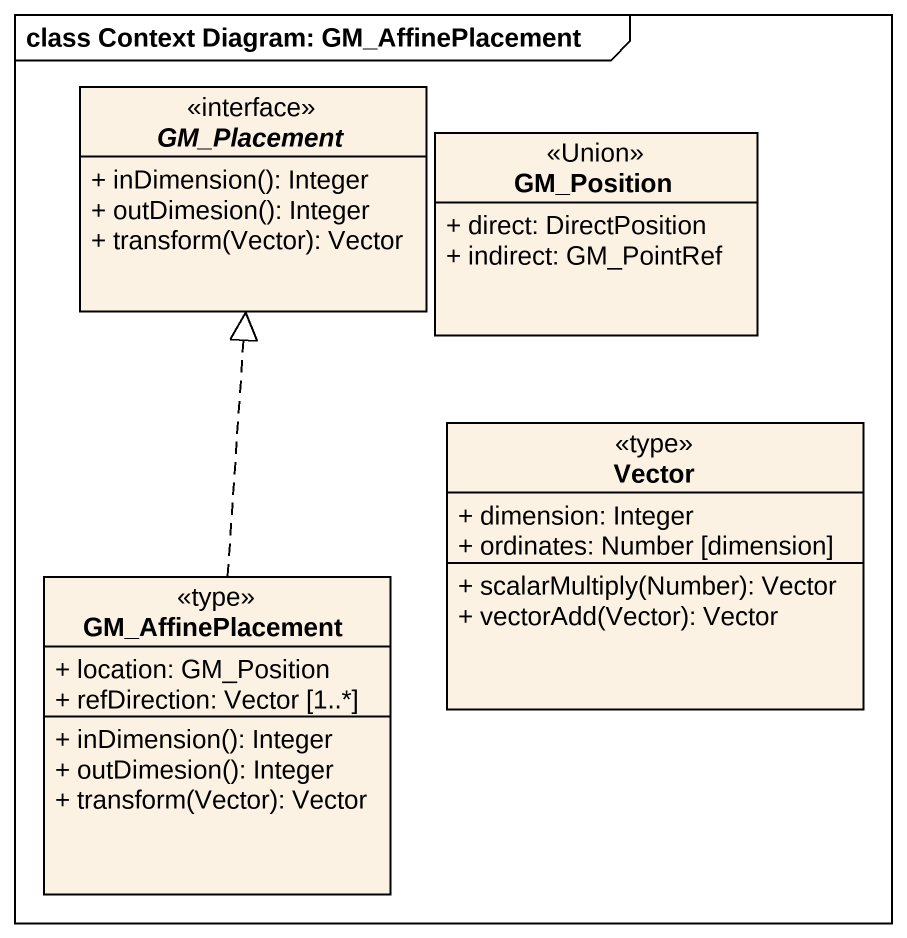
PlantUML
@startuml
mainframe class Context Diagram: GM_AffinePlacement
hide circle
hide empty members
skinparam classAttributeIconSize 0
interface GM_Placement <<interface>> {
  + inDimension(): Integer
  + outDimesion(): Integer
  + transform(Vector): Vector
}
class GM_Position <<Union>> {
  + direct: DirectPosition
  + indirect: GM_PointRef
}
class Vector <<type>> {
  + dimension: Integer
  + ordinates: Number [dimension]
  + scalarMultiply(Number): Vector
  + vectorAdd(Vector): Vector
}
class GM_AffinePlacement <<type>> {
  + location: GM_Position
  + refDirection: Vector [1..*]
  + inDimension(): Integer
  + outDimesion(): Integer
  + transform(Vector): Vector
}
GM_AffinePlacement .up.|> GM_Placement
@enduml
